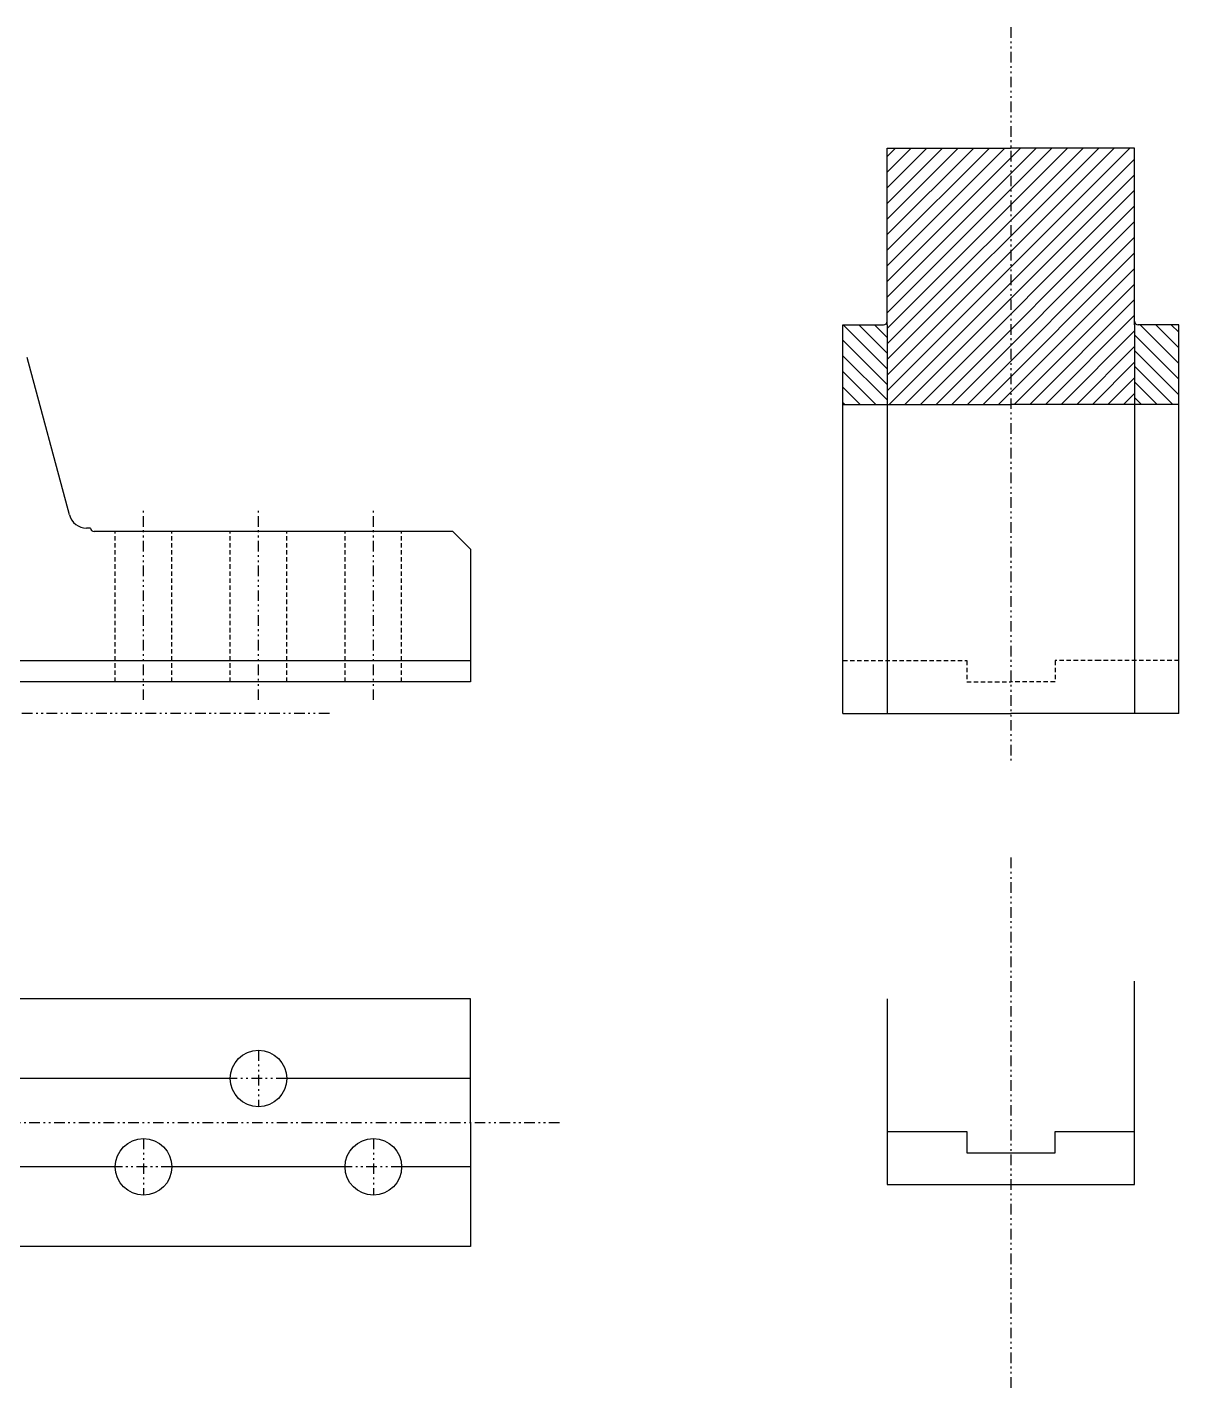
# Model space of a CAD drawing. Extents: x -49289 to -47469, y -72868 to -71618.
# Drawn here: x -48121 to -47469, y -72868 to -72098 of the extents above; entities that cross this region are included whole.
import ezdxf

# ---------------------------------------------------------------- set-up
doc = ezdxf.new("R2010")
doc.units = 0
doc.header["$MEASUREMENT"] = 0
doc.linetypes.add('LINEL2', pattern=[4, 2.5, -1.5])
doc.linetypes.add('LINEL5', pattern=[14, 6, -2, 1, -2, 1, -2])
for name, color, linetype in [('L0', 7, 'CONTINUOUS'), ('L5', 3, 'LINEL5'), ('L8', 7, 'CONTINUOUS')]:
    doc.layers.add(name, color=color, linetype=linetype)
doc.layers.add('L2', color=2, linetype='LINEL2', lineweight=30)

msp = doc.modelspace()

# ---------------------------------------------------------------- hatches: boundary and pattern name
at = {"layer": 'L8'}
h = msp.add_hatch(dxfattribs=at)
h.set_pattern_fill('ANSI31', color=6, scale=50)
h.paths.add_polyline_path([(-47564.32, -72166.14), (-47634.32, -72166.14), (-47634.32, -72266.14), (-47634.32, -72311.14), (-47564.32, -72311.14)])
h.paths.add_polyline_path([(-47494.32, -72166.14), (-47564.32, -72166.14), (-47564.32, -72311.14), (-47494.32, -72311.14), (-47494.32, -72266.14)])
h = msp.add_hatch(dxfattribs=at)
h.set_pattern_fill('ANSI31', color=6, scale=50, angle=90)
h.paths.add_polyline_path([(-47634.32, -72266.14), (-47659.32, -72266.14), (-47659.32, -72311.14), (-47634.32, -72311.14)])
h.paths.add_polyline_path([(-47469.32, -72266.14), (-47494.32, -72266.14), (-47494.32, -72311.14), (-47469.32, -72311.14)])

# ---------------------------------------------------------------- linework, layer by layer
at = {"layer": 'L0'}
for p, q in [((-47634.32, -72264.14), (-47634.32, -72166.14)), ((-47634.32, -72166.14), (-47564.32, -72166.14)), ((-47494.32, -72166.14), (-47564.32, -72166.14)), ((-47494.32, -72264.14), (-47494.32, -72166.14)), ((-47659.32, -72486.14), (-47659.32, -72266.14)), ((-47659.32, -72266.14), (-47636.32, -72266.14)), ((-47634.32, -72266.14), (-47634.32, -72486.14)), ((-47494.32, -72266.14), (-47494.32, -72486.14)), ((-47469.32, -72266.14), (-47492.32, -72266.14)), ((-47469.32, -72486.14), (-47469.32, -72266.14)), ((-48096.99, -72373.73), (-48120.85, -72284.68)), ((-47659.32, -72311.14), (-47564.32, -72311.14)), ((-47469.32, -72311.14), (-47564.32, -72311.14)), ((-48085.01, -72381.14), (-48087.33, -72381.14)), ((-48085.01, -72381.14), (-48085.01, -72381.14)), ((-47880.01, -72383.14), (-48083.01, -72383.14)), ((-47870.01, -72393.14), (-47880.01, -72383.14)), ((-47870.01, -72393.14), (-47870.01, -72468.14)), ((-48148.51, -72456.14), (-47870.01, -72456.14)), ((-47870.01, -72468.14), (-48148.51, -72468.14)), ((-47659.32, -72486.14), (-47564.32, -72486.14)), ((-47469.32, -72486.14), (-47564.32, -72486.14)), ((-47494.32, -72722.59), (-47494.32, -72637.59)), ((-47870.01, -72647.59), (-48127.06, -72647.59)), ((-47870.01, -72717.59), (-47870.01, -72647.59)), ((-47634.32, -72647.59), (-47634.32, -72722.59)), ((-48006.01, -72692.59), (-48148.01, -72692.59)), ((-47870.01, -72692.59), (-47974.01, -72692.59)), ((-47870.01, -72717.59), (-47870.01, -72692.59)), ((-47870.01, -72717.59), (-47870.01, -72787.59)), ((-47870.01, -72717.59), (-47870.01, -72742.59)), ((-47634.32, -72722.59), (-47634.32, -72752.59)), ((-47634.32, -72722.59), (-47589.32, -72722.59)), ((-47589.32, -72722.59), (-47589.32, -72734.59)), ((-47539.32, -72734.59), (-47539.32, -72722.59)), ((-47539.32, -72722.59), (-47494.32, -72722.59)), ((-47494.32, -72752.59), (-47494.32, -72722.59)), ((-47589.32, -72734.59), (-47539.32, -72734.59)), ((-48071.01, -72742.59), (-48148.01, -72742.59)), ((-47941.01, -72742.59), (-48039.01, -72742.59)), ((-47870.01, -72742.59), (-47909.01, -72742.59)), ((-47634.32, -72752.59), (-47494.32, -72752.59)), ((-47870.01, -72787.59), (-48127.06, -72787.59))]:
    msp.add_line(p, q, dxfattribs=at)
for centre in [(-47990.01, -72692.59), (-48055.01, -72742.59), (-47925.01, -72742.59)]:
    msp.add_circle(centre, 16, dxfattribs=at)
for centre, radius, start, end in [((-47636.32, -72264.14), 2, 270, 360), ((-47492.32, -72264.14), 2, 180, 270), ((-48087.33, -72371.14), 10, 195, 270), ((-48083.01, -72381.14), 2, 180, 270)]:
    msp.add_arc(centre, radius, start, end, dxfattribs=at)
at = {"layer": 'L2'}
for p, q in [((-48071.01, -72468.14), (-48071.01, -72383.14)), ((-48039.01, -72468.14), (-48039.01, -72383.14)), ((-48006.01, -72468.14), (-48006.01, -72383.14)), ((-47974.01, -72468.14), (-47974.01, -72383.14)), ((-47941.01, -72468.14), (-47941.01, -72383.14)), ((-47909.01, -72468.14), (-47909.01, -72383.14)), ((-47659.32, -72456.14), (-47614.32, -72456.14)), ((-47614.32, -72456.14), (-47589.32, -72456.14)), ((-47589.32, -72456.14), (-47589.32, -72468.14)), ((-47514.32, -72456.14), (-47539.32, -72456.14)), ((-47539.32, -72456.14), (-47539.32, -72468.14)), ((-47469.32, -72456.14), (-47514.32, -72456.14)), ((-47589.32, -72468.14), (-47564.32, -72468.14)), ((-47539.32, -72468.14), (-47564.32, -72468.14))]:
    msp.add_line(p, q, dxfattribs=at)
at = {"layer": 'L5'}
for p, q in [((-47564.32, -72097.75), (-47564.32, -72513.1)), ((-48055.01, -72478.4), (-48055.01, -72370.92)), ((-47990.01, -72478.4), (-47990.01, -72370.92)), ((-47925.01, -72478.4), (-47925.01, -72370.92)), ((-47949.87, -72486.14), (-48350.01, -72486.14)), ((-47564.32, -72567.59), (-47564.32, -72867.59)), ((-47990.01, -72676.59), (-47990.01, -72708.59)), ((-47974.01, -72692.59), (-48006.01, -72692.59)), ((-47819.66, -72717.59), (-48350.01, -72717.59)), ((-48055.01, -72726.59), (-48055.01, -72758.59)), ((-47925.01, -72726.59), (-47925.01, -72758.59)), ((-48039.01, -72742.59), (-48071.01, -72742.59)), ((-47909.01, -72742.59), (-47941.01, -72742.59))]:
    msp.add_line(p, q, dxfattribs=at)
at = {"layer": 'L8'}
for p, q in [((-47634.32, -72266.14), (-47634.32, -72264.14)), ((-47494.32, -72266.14), (-47494.32, -72264.14))]:
    msp.add_line(p, q, dxfattribs=at)

doc.saveas('drawing.dxf')
